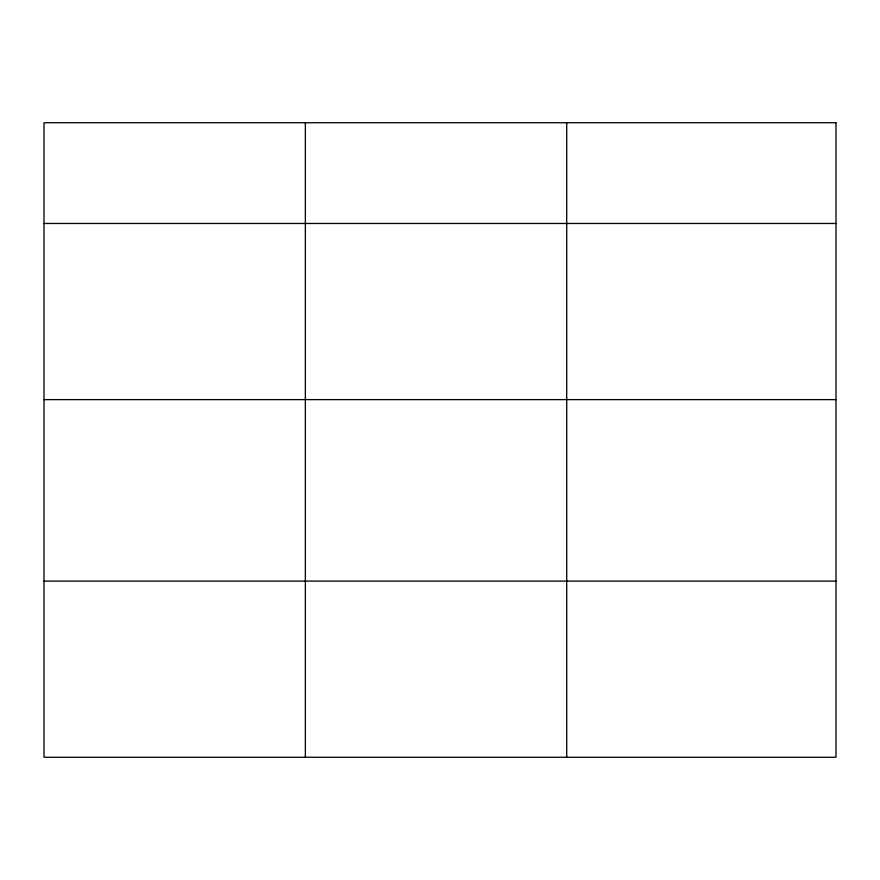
<?xml version="1.0" encoding="UTF-8"?>
<svg xmlns="http://www.w3.org/2000/svg" width="880" height="880" viewBox="0 0 880 880"><rect width="100%" height="100%" fill="white"/><g stroke="black" fill="none" stroke-linecap="round" stroke-linejoin="round"><path stroke-width="1.32" d="M44 223.476L836 223.476M44 399.619L836 399.619M44 581.108L836 581.108M566.72 122.738L566.72 757.262M305.36 122.738L305.36 757.262M836 122.738L44 122.738L44 757.262L836 757.262L836 122.738"/></g></svg>
